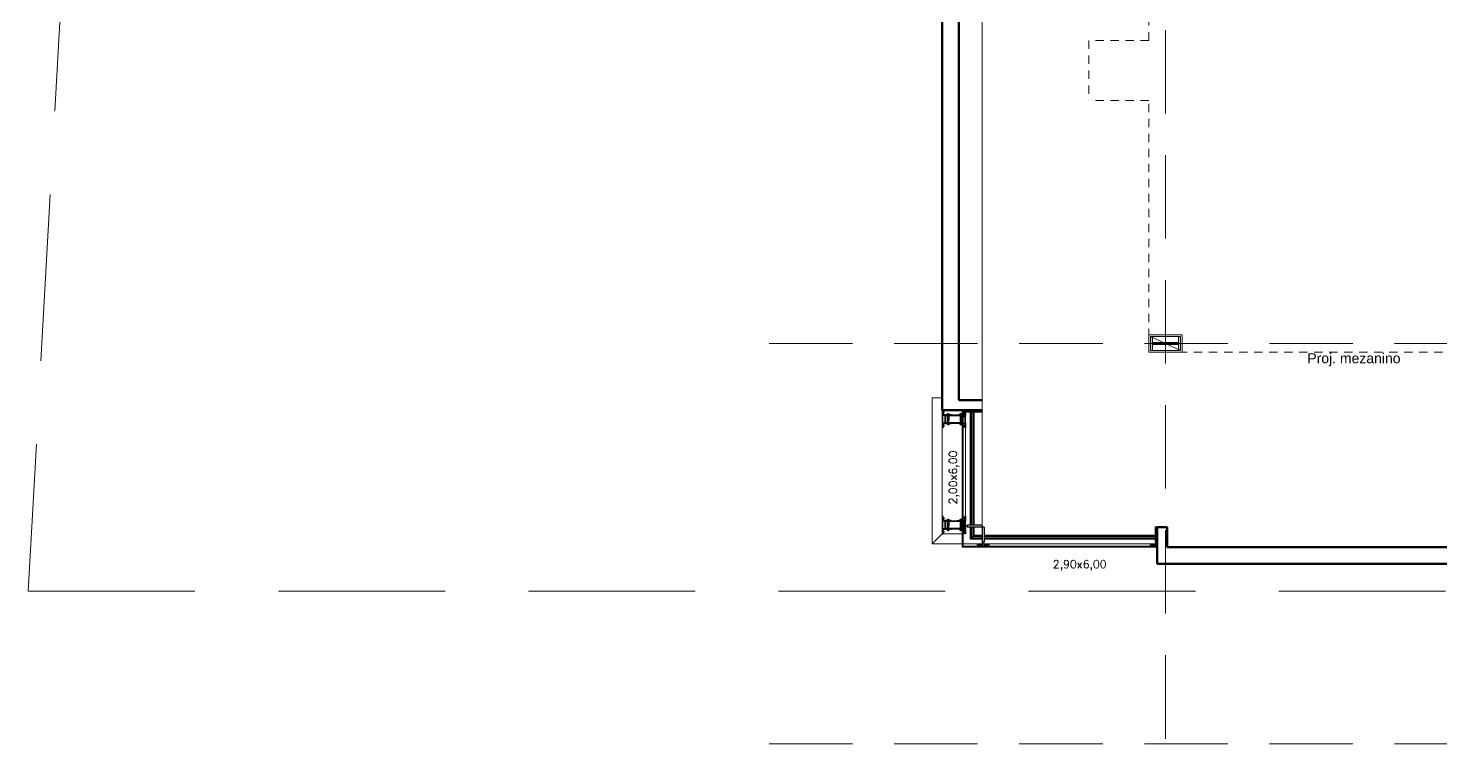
# Model space of a CAD drawing. Header units: millimetres. Extents: x 705 to 840, y 133 to 501.
# Drawn here: x 712.14 to 733.32, y 329.89 to 340.62 of the extents above; entities that cross this region are included whole.
import ezdxf

# ---------------------------------------------------------------- set-up
doc = ezdxf.new("R2010")
doc.units = ezdxf.units.MM
doc.header["$LTSCALE"] = 10
doc.linetypes.add('DASHED2', pattern=[0.375, 0.25, -0.125])
doc.linetypes.add('HIDDEN2', pattern=[0.1875, 0.125, -0.0625])
doc.layers.get('0').update_dxf_attribs({"color": 90})
doc.layers.add('ACCESORIO', color=90, linetype='Continuous')
doc.layers.add('VIDRO', color=140, linetype='Continuous')
for name, color, linetype, lineweight in [('CINZA', 252, 'Continuous', 13), ('cinza 03', 252, 'Continuous', 13), ('COTA', 90, 'Continuous', 9), ('HACHT', 90, 'Continuous', 9), ('linha estutura', 252, 'Continuous', 13), ('PAREDES 2', 50, 'Continuous', 50), ('Pilares', 16, 'Continuous', 20), ('pn 02', 16, 'Continuous', 20), ('PN-01', 90, 'Continuous', 13), ('PN-03', 180, 'Continuous', 30), ('recuos', 16, 'Continuous', 20), ('texto', 16, 'Continuous', 20)]:
    doc.layers.add(name, color=color, linetype=linetype, lineweight=lineweight)
doc.styles.get("Standard").update_dxf_attribs({"font": 'simplex.shx'})

# ---------------------------------------------------------------- blocks, each defined once
blk = doc.blocks.new('BLO253')
blk.add_lwpolyline([(39.6, 2, -0.4142136), (40.6, 1, 0.4142136), (41.6, 0), (91.5, 0, 0.4142136), (92.5, 1), (92.5, 4, 0.4142136), (91.5, 5), (49.6, 5, -0.4142136), (44.6, 10), (44.6, 89, 0.4142136), (43.6, 90), (41.6, 90, 0.4142136), (40.6, 89), (40.6, 6.5, -0.4142136), (39.1, 5), (-39.1, 5, -0.4142136), (-40.6, 6.5), (-40.6, 89, 0.4142136), (-41.6, 90), (-43.6, 90, 0.4142136), (-44.6, 89), (-44.6, 10, -0.4142136), (-49.6, 5), (-91.5, 5, 0.4142136), (-92.5, 4), (-92.5, 1, 0.4142136), (-91.5, 0), (-41.6, 0, 0.4142136), (-40.6, 1, -0.4142136), (-39.6, 2)], format="xyb", close=True)
blk = doc.blocks.new('CAB-BUL')
for p, q in [((-6, 11), (6, 11)), ((-4, 2), (-4, 9)), ((-4, 1), (-4, 2)), ((4, 2), (4, 9)), ((4, 1), (4, 2))]:
    blk.add_line(p, q)
blk.add_lwpolyline([(-9, 1), (9, 1), (9, 0), (-9, 0)], close=True)
blk.add_lwpolyline([(8, 9, 0.888889), (4, 9, 0.50025), (-4, 9, 0.88987), (-8, 9), (-8, 2), (8, 2)], format="xyb", close=True)
blk = doc.blocks.new('TUERCA')
for p, q in [((-7, -2), (7, -2)), ((7, -10), (-7, -10)), ((-5, -11), (3, -10)), ((-5, -12), (4, -11)), ((-5, -13), (4, -12)), ((-5, -14), (4, -13)), ((-5, -16), (4, -14)), ((-4, -8), (-4, -3)), ((-3, -16), (4, -16)), ((4, -3), (4, -8))]:
    blk.add_line(p, q)
blk.add_lwpolyline([(-9, 0), (9, 0), (9, -2), (-9, -2)], close=True)
blk.add_lwpolyline([(-4, -8, -0.666895), (-9, -8), (-9, -3, -0.666895), (-4, -3, -0.349005), (4, -3, -0.666667), (9, -3), (9, -8, -0.666667), (4, -8, -0.349005)], format="xyb", close=True)
blk.add_lwpolyline([(-4, -10), (-3, -10), (-5, -11), (-3, -11), (-5, -12), (-3, -12), (-5, -13), (-3, -14), (-5, -14), (-3, -15), (-5, -16), (-3, -16), (3, -16), (4, -16), (3, -15), (4, -14), (3, -14), (4, -13), (3, -13), (4, -12), (3, -11), (4, -11), (3, -10), (4, -10)])
blk = doc.blocks.new('fixação madeira')
at = {"layer": 'ACCESORIO'}
for p, q in [((-0.052, -0.063), (-0.05, -0.076)), ((-0.05, -0.063), (-0.048, -0.076)), ((-0.048, -0.063), (-0.047, -0.076)), ((-0.047, -0.063), (-0.045, -0.076)), ((-0.045, -0.063), (-0.043, -0.076)), ((-0.043, -0.063), (-0.041, -0.076)), ((-0.041, -0.063), (-0.039, -0.076)), ((-0.039, -0.063), (-0.038, -0.076)), ((-0.038, -0.063), (-0.036, -0.076)), ((-0.036, -0.063), (-0.034, -0.076)), ((-0.034, -0.063), (-0.032, -0.076)), ((-0.032, -0.063), (-0.03, -0.076)), ((-0.03, -0.063), (-0.029, -0.076)), ((-0.029, -0.063), (-0.027, -0.076)), ((-0.027, -0.063), (-0.025, -0.076)), ((-0.025, -0.063), (-0.023, -0.076)), ((-0.023, -0.063), (-0.021, -0.076)), ((-0.021, -0.063), (-0.02, -0.076)), ((-0.02, -0.063), (-0.018, -0.076)), ((-0.018, -0.063), (-0.016, -0.076)), ((-0.016, -0.063), (-0.014, -0.076)), ((-0.014, -0.063), (-0.012, -0.076)), ((-0.012, -0.076), (-0.012, -0.063)), ((-0.052, -0.251), (-0.05, -0.264)), ((-0.05, -0.251), (-0.048, -0.264)), ((-0.048, -0.251), (-0.047, -0.264)), ((-0.047, -0.251), (-0.045, -0.264)), ((-0.045, -0.251), (-0.043, -0.264)), ((-0.043, -0.251), (-0.041, -0.264)), ((-0.041, -0.251), (-0.039, -0.264)), ((-0.039, -0.251), (-0.038, -0.264)), ((-0.038, -0.251), (-0.036, -0.264)), ((-0.036, -0.251), (-0.034, -0.264)), ((-0.034, -0.251), (-0.032, -0.264)), ((-0.032, -0.251), (-0.03, -0.264)), ((-0.03, -0.251), (-0.029, -0.264)), ((-0.029, -0.251), (-0.027, -0.264)), ((-0.027, -0.251), (-0.025, -0.264)), ((-0.025, -0.251), (-0.023, -0.264)), ((-0.023, -0.251), (-0.021, -0.264)), ((-0.021, -0.251), (-0.02, -0.264)), ((-0.02, -0.251), (-0.018, -0.264)), ((-0.018, -0.251), (-0.016, -0.264)), ((-0.016, -0.251), (-0.014, -0.264)), ((-0.014, -0.251), (-0.012, -0.264)), ((-0.012, -0.264), (-0.012, -0.251))]:
    blk.add_line(p, q, dxfattribs=at)
for points in [[(-0.06, -0.034), (0.057, -0.034), (0.057, -0.308), (-0.06, -0.308)], [(-0.052, -0.042), (0.049, -0.042), (0.049, -0.3), (-0.052, -0.3)]]:
    blk.add_lwpolyline(points, close=True, dxfattribs=at)
for points in [[(0.049, -0.063), (-0.014, -0.063), (-0.015, -0.066), (-0.016, -0.063), (-0.017, -0.066), (-0.018, -0.063), (-0.018, -0.066), (-0.02, -0.063), (-0.02, -0.066), (-0.021, -0.063), (-0.022, -0.066), (-0.023, -0.063), (-0.024, -0.066), (-0.025, -0.063), (-0.026, -0.066), (-0.027, -0.063), (-0.027, -0.066), (-0.029, -0.063), (-0.029, -0.066), (-0.03, -0.063), (-0.031, -0.066), (-0.032, -0.063), (-0.033, -0.066), (-0.034, -0.063), (-0.035, -0.066), (-0.036, -0.063), (-0.036, -0.066), (-0.038, -0.063), (-0.038, -0.066), (-0.039, -0.063), (-0.04, -0.066), (-0.041, -0.063), (-0.042, -0.066), (-0.043, -0.063), (-0.044, -0.066), (-0.045, -0.063), (-0.045, -0.066), (-0.047, -0.063), (-0.047, -0.066), (-0.048, -0.063), (-0.049, -0.066), (-0.05, -0.063), (-0.051, -0.066), (-0.052, -0.063)], [(-0.052, -0.076), (-0.051, -0.074), (-0.05, -0.076), (-0.05, -0.074), (-0.048, -0.076), (-0.048, -0.074), (-0.047, -0.076), (-0.046, -0.074), (-0.045, -0.076), (-0.044, -0.074), (-0.043, -0.076), (-0.042, -0.074), (-0.041, -0.076), (-0.041, -0.074), (-0.039, -0.076), (-0.039, -0.074), (-0.038, -0.076), (-0.037, -0.074), (-0.036, -0.076), (-0.035, -0.074), (-0.034, -0.076), (-0.033, -0.074), (-0.032, -0.076), (-0.032, -0.074), (-0.03, -0.076), (-0.03, -0.074), (-0.029, -0.076), (-0.028, -0.074), (-0.027, -0.076), (-0.026, -0.074), (-0.025, -0.076), (-0.024, -0.074), (-0.023, -0.076), (-0.023, -0.074), (-0.021, -0.076), (-0.021, -0.074), (-0.02, -0.076), (-0.019, -0.074), (-0.018, -0.076), (-0.017, -0.074), (-0.016, -0.076), (-0.015, -0.074), (-0.014, -0.076), (-0.014, -0.074), (-0.012, -0.076), (0.049, -0.076)], [(0.049, -0.251), (-0.014, -0.251), (-0.015, -0.253), (-0.016, -0.251), (-0.017, -0.253), (-0.018, -0.251), (-0.018, -0.253), (-0.02, -0.251), (-0.02, -0.253), (-0.021, -0.251), (-0.022, -0.253), (-0.023, -0.251), (-0.024, -0.253), (-0.025, -0.251), (-0.026, -0.253), (-0.027, -0.251), (-0.027, -0.253), (-0.029, -0.251), (-0.029, -0.253), (-0.03, -0.251), (-0.031, -0.253), (-0.032, -0.251), (-0.033, -0.253), (-0.034, -0.251), (-0.035, -0.253), (-0.036, -0.251), (-0.036, -0.253), (-0.038, -0.251), (-0.038, -0.253), (-0.039, -0.251), (-0.04, -0.253), (-0.041, -0.251), (-0.042, -0.253), (-0.043, -0.251), (-0.044, -0.253), (-0.045, -0.251), (-0.045, -0.253), (-0.047, -0.251), (-0.047, -0.253), (-0.048, -0.251), (-0.049, -0.253), (-0.05, -0.251), (-0.051, -0.253), (-0.052, -0.251)], [(-0.052, -0.264), (-0.051, -0.262), (-0.05, -0.264), (-0.05, -0.262), (-0.048, -0.264), (-0.048, -0.262), (-0.047, -0.264), (-0.046, -0.262), (-0.045, -0.264), (-0.044, -0.262), (-0.043, -0.264), (-0.042, -0.262), (-0.041, -0.264), (-0.041, -0.262), (-0.039, -0.264), (-0.039, -0.262), (-0.038, -0.264), (-0.037, -0.262), (-0.036, -0.264), (-0.035, -0.262), (-0.034, -0.264), (-0.033, -0.262), (-0.032, -0.264), (-0.032, -0.262), (-0.03, -0.264), (-0.03, -0.262), (-0.029, -0.264), (-0.028, -0.262), (-0.027, -0.264), (-0.026, -0.262), (-0.025, -0.264), (-0.024, -0.262), (-0.023, -0.264), (-0.023, -0.262), (-0.021, -0.264), (-0.021, -0.262), (-0.02, -0.264), (-0.019, -0.262), (-0.018, -0.264), (-0.017, -0.262), (-0.016, -0.264), (-0.015, -0.262), (-0.014, -0.264), (-0.014, -0.262), (-0.012, -0.264), (0.049, -0.264)]]:
    blk.add_lwpolyline(points, dxfattribs=at)
at = {"layer": 'ACCESORIO', "xscale": 0.001440000000002328, "yscale": 0.001440000000002328, "zscale": 0.00144, "rotation": 180}
blk.add_blockref('BLO253', (-0.001, 0.001), dxfattribs=at)
at = {"layer": 'ACCESORIO', "linetype": 'Continuous', "xscale": 0.001440000000002328, "yscale": 0.001440000000002328, "zscale": 0.00144}
for name, p, rotation in [('CAB-BUL', (-0.105, -0.006), 180), ('TUERCA', (-0.066, -0.07), 270), ('CAB-BUL', (0.063, -0.07), 270), ('CAB-BUL', (0.1, -0.006), 180), ('CAB-BUL', (0.063, -0.258), 270)]:
    blk.add_blockref(name, p, dxfattribs=dict(at, rotation=rotation))
at = {"layer": 'ACCESORIO', "xscale": -0.001440000000002328, "yscale": 0.001440000000002328, "zscale": 0.00144}
blk.add_blockref('BLO253', (-0.001, -0.345), dxfattribs=at)
at = {"layer": 'ACCESORIO', "linetype": 'Continuous', "xscale": -0.001440000000002328, "yscale": 0.001440000000002328, "zscale": 0.00144}
for p in [(-0.105, -0.338), (0.1, -0.338)]:
    blk.add_blockref('CAB-BUL', p, dxfattribs=at)
at = {"layer": 'ACCESORIO', "color": 252, "linetype": 'Continuous', "xscale": 0.001440000000002328, "yscale": 0.001440000000002328, "zscale": 0.00144, "rotation": 270}
blk.add_blockref('TUERCA', (-0.066, -0.258), dxfattribs=at)

msp = doc.modelspace()

# ---------------------------------------------------------------- hatches: boundary and pattern name
at = {"layer": 'Pilares'}
msp.add_hatch(color=256, dxfattribs=at).paths.add_polyline_path([(728.966, 335.992), (728.966, 335.782), (728.996, 335.782), (728.996, 335.872), (729.386, 335.872), (729.386, 335.782), (729.416, 335.782), (729.416, 335.992), (729.386, 335.992), (729.386, 335.902), (728.996, 335.902), (728.996, 335.992)])

# ---------------------------------------------------------------- linework, layer by layer
at = {"layer": 'CINZA'}
for p, q in [((726.264, 334.857), (726.264, 333.167)), ((726.279, 334.857), (726.279, 333.167)), ((726.298, 334.857), (726.298, 333.167)), ((726.313, 334.857), (726.313, 333.167)), ((726.264, 333.137), (726.264, 332.96)), ((726.441, 332.96), (726.264, 332.96)), ((726.279, 333.137), (726.279, 332.975)), ((726.441, 332.975), (726.279, 332.975)), ((726.298, 333.137), (726.298, 332.994)), ((726.441, 332.994), (726.298, 332.994)), ((726.313, 333.137), (726.313, 333.009)), ((726.441, 333.009), (726.313, 333.009)), ((729.036, 333.009), (726.471, 333.009)), ((729.036, 332.994), (726.471, 332.994)), ((729.036, 332.975), (726.471, 332.975)), ((729.036, 332.96), (726.471, 332.96))]:
    msp.add_line(p, q, dxfattribs=at)
at = {"layer": 'cinza 03', "linetype": 'HIDDEN2', "ltscale": 0.1}
for p, q in [((728.941, 341.457), (728.941, 340.432)), ((728.041, 340.432), (728.041, 339.532)), ((728.941, 340.432), (728.041, 340.432)), ((728.041, 340.432), (728.041, 339.532)), ((728.941, 339.532), (728.041, 339.532)), ((728.941, 335.757), (728.941, 339.532)), ((728.941, 335.757), (753.191, 335.757))]:
    msp.add_line(p, q, dxfattribs=at)
at = {"layer": 'cinza 03'}
msp.add_line((726.318, 333.014), (726.258, 332.954), dxfattribs=at)
at = {"layer": 'HACHT'}
for p, q in [((726.152, 334.863), (726.152, 334.88)), ((726.191, 334.863), (726.191, 333.265)), ((726.258, 334.857), (726.258, 333.167)), ((726.318, 334.857), (726.318, 333.167)), ((726.152, 333.143), (726.152, 333.16)), ((726.258, 333.137), (726.258, 332.954)), ((726.441, 332.954), (726.258, 332.954)), ((726.318, 333.137), (726.318, 333.014)), ((726.441, 333.014), (726.318, 333.014)), ((729.036, 333.014), (726.471, 333.014)), ((729.036, 332.954), (726.471, 332.954)), ((726.464, 332.848), (726.447, 332.848)), ((729.059, 332.848), (729.042, 332.848))]:
    msp.add_line(p, q, dxfattribs=at)
at = {"layer": 'linha estutura', "linetype": 'DASHED2', "ltscale": 0.5}
for p, q in [((729.191, 329.963), (729.191, 359.116)), ((723.247, 335.887), (770.918, 335.887)), ((723.247, 329.887), (770.918, 329.887))]:
    msp.add_line(p, q, dxfattribs=at)
at = {"layer": 'PAREDES 2'}
for p, q in [((725.841, 341.037), (725.841, 334.887)), ((726.091, 340.887), (726.091, 335.037)), ((725.841, 334.887), (726.441, 334.887)), ((726.091, 335.037), (726.441, 335.037)), ((729.066, 332.587), (729.066, 333.137)), ((729.216, 333.137), (729.066, 333.137)), ((729.216, 332.837), (729.216, 333.137)), ((729.216, 332.837), (735.066, 332.837)), ((729.066, 332.587), (735.316, 332.587))]:
    msp.add_line(p, q, dxfattribs=at)
at = {"layer": 'Pilares'}
for p, q in [((728.941, 336.017), (728.941, 335.757)), ((728.941, 336.017), (729.441, 336.017)), ((728.966, 335.992), (729.416, 335.992)), ((729.416, 335.782), (728.966, 335.992)), ((729.441, 336.017), (729.441, 335.757)), ((728.941, 335.757), (729.441, 335.757)), ((728.966, 335.782), (729.416, 335.782))]:
    msp.add_line(p, q, dxfattribs=at)
at = {"layer": 'Pilares', "linetype": 'Continuous'}
for p, q in [((728.996, 335.902), (728.996, 335.992)), ((728.996, 335.902), (729.386, 335.902)), ((729.386, 335.902), (729.386, 335.992)), ((728.996, 335.782), (728.996, 335.872)), ((728.996, 335.872), (729.386, 335.872)), ((729.386, 335.782), (729.386, 335.872))]:
    msp.add_line(p, q, dxfattribs=at)
for points in [[(728.996, 335.992), (728.966, 335.992), (728.966, 335.782), (728.996, 335.782)], [(729.386, 335.782), (729.416, 335.782), (729.416, 335.992), (729.386, 335.992)]]:
    msp.add_lwpolyline(points, dxfattribs=at)
at = {"layer": 'pn 02'}
for p, q in [((725.691, 332.885), (725.691, 335.075)), ((725.691, 335.075), (725.841, 335.075)), ((725.841, 333.035), (725.841, 335.075)), ((725.841, 333.035), (725.691, 332.885)), ((726.191, 333.035), (725.841, 333.035)), ((726.191, 332.885), (725.691, 332.885))]:
    msp.add_line(p, q, dxfattribs=at)
at = {"layer": 'PN-01'}
for p, q in [((726.441, 340.887), (726.441, 332.887)), ((726.213, 334.88), (726.152, 334.88)), ((726.213, 334.863), (726.152, 334.863)), ((726.171, 334.782), (726.171, 334.863)), ((726.177, 334.838), (726.171, 334.838)), ((726.177, 334.782), (726.177, 334.863)), ((726.183, 334.825), (726.183, 334.863)), ((726.183, 334.838), (726.189, 334.838)), ((726.189, 334.782), (726.189, 334.863)), ((726.177, 334.809), (726.137, 334.809)), ((726.148, 334.813), (726.142, 334.816)), ((726.147, 334.812), (726.142, 334.814)), ((726.177, 334.81), (726.142, 334.81)), ((726.177, 334.808), (726.142, 334.808)), ((726.147, 334.806), (726.142, 334.803)), ((726.148, 334.805), (726.142, 334.802)), ((726.177, 334.808), (726.143, 334.808)), ((726.152, 334.812), (726.147, 334.812)), ((726.152, 334.806), (726.147, 334.806)), ((726.152, 334.813), (726.148, 334.813)), ((726.152, 334.805), (726.148, 334.805)), ((726.158, 334.824), (726.152, 334.824)), ((726.158, 334.793), (726.152, 334.793)), ((726.162, 334.817), (726.158, 334.824)), ((726.162, 334.8), (726.158, 334.793)), ((726.171, 334.817), (726.162, 334.817)), ((726.171, 334.8), (726.162, 334.8)), ((726.177, 334.824), (726.171, 334.824)), ((726.177, 334.794), (726.171, 334.794)), ((726.177, 334.782), (726.171, 334.782)), ((726.183, 334.817), (726.177, 334.821)), ((726.183, 334.8), (726.177, 334.796)), ((726.179, 334.797), (726.179, 334.82)), ((726.18, 334.798), (726.18, 334.819)), ((726.181, 334.799), (726.181, 334.818)), ((726.183, 334.792), (726.183, 334.825)), ((726.183, 334.782), (726.183, 334.792)), ((726.183, 334.782), (726.189, 334.782)), ((726.177, 333.215), (726.137, 333.215)), ((726.148, 333.219), (726.142, 333.222)), ((726.147, 333.218), (726.142, 333.22)), ((726.177, 333.216), (726.142, 333.216)), ((726.177, 333.214), (726.142, 333.214)), ((726.147, 333.212), (726.142, 333.21)), ((726.148, 333.211), (726.142, 333.208)), ((726.177, 333.216), (726.143, 333.216)), ((726.152, 333.218), (726.147, 333.218)), ((726.152, 333.212), (726.147, 333.212)), ((726.152, 333.219), (726.148, 333.219)), ((726.152, 333.211), (726.148, 333.211)), ((726.158, 333.231), (726.152, 333.231)), ((726.158, 333.2), (726.152, 333.2)), ((726.213, 333.16), (726.152, 333.16)), ((726.213, 333.143), (726.152, 333.143)), ((726.162, 333.224), (726.158, 333.231)), ((726.162, 333.207), (726.158, 333.2)), ((726.171, 333.224), (726.162, 333.224)), ((726.171, 333.207), (726.162, 333.207)), ((726.177, 333.241), (726.171, 333.241)), ((726.171, 333.241), (726.171, 333.16)), ((726.177, 333.23), (726.171, 333.23)), ((726.177, 333.2), (726.171, 333.2)), ((726.177, 333.186), (726.171, 333.186)), ((726.171, 333.062), (726.171, 333.143)), ((726.177, 333.241), (726.177, 333.16)), ((726.183, 333.224), (726.177, 333.228)), ((726.183, 333.207), (726.177, 333.203)), ((726.177, 333.062), (726.177, 333.143)), ((726.179, 333.226), (726.179, 333.204)), ((726.18, 333.226), (726.18, 333.205)), ((726.181, 333.225), (726.181, 333.205)), ((726.183, 333.241), (726.189, 333.241)), ((726.183, 333.241), (726.183, 333.232)), ((726.183, 333.232), (726.183, 333.198)), ((726.183, 333.198), (726.183, 333.16)), ((726.183, 333.186), (726.189, 333.186)), ((726.183, 333.105), (726.183, 333.143)), ((726.189, 333.241), (726.189, 333.16)), ((726.189, 333.062), (726.189, 333.143)), ((726.177, 333.089), (726.137, 333.089)), ((726.148, 333.093), (726.142, 333.096)), ((726.147, 333.092), (726.142, 333.094)), ((726.177, 333.09), (726.142, 333.09)), ((726.177, 333.088), (726.142, 333.088)), ((726.147, 333.086), (726.142, 333.083)), ((726.148, 333.085), (726.142, 333.082)), ((726.177, 333.088), (726.143, 333.088)), ((726.152, 333.092), (726.147, 333.092)), ((726.152, 333.086), (726.147, 333.086)), ((726.152, 333.093), (726.148, 333.093)), ((726.152, 333.085), (726.148, 333.085)), ((726.158, 333.104), (726.152, 333.104)), ((726.158, 333.073), (726.152, 333.073)), ((726.162, 333.097), (726.158, 333.104)), ((726.162, 333.08), (726.158, 333.073)), ((726.171, 333.097), (726.162, 333.097)), ((726.171, 333.08), (726.162, 333.08)), ((726.177, 333.118), (726.171, 333.118)), ((726.177, 333.104), (726.171, 333.104)), ((726.177, 333.074), (726.171, 333.074)), ((726.177, 333.062), (726.171, 333.062)), ((726.183, 333.097), (726.177, 333.101)), ((726.183, 333.08), (726.177, 333.076)), ((726.179, 333.077), (726.179, 333.1)), ((726.18, 333.078), (726.18, 333.099)), ((726.181, 333.079), (726.181, 333.098)), ((726.183, 333.118), (726.189, 333.118)), ((726.183, 333.072), (726.183, 333.105)), ((726.183, 333.062), (726.183, 333.072)), ((726.183, 333.062), (726.189, 333.062)), ((726.191, 332.885), (729.066, 332.885)), ((726.366, 332.879), (726.366, 332.885)), ((726.366, 332.885), (726.447, 332.885)), ((726.366, 332.879), (726.376, 332.879)), ((726.366, 332.873), (726.366, 332.867)), ((726.366, 332.873), (726.447, 332.873)), ((726.366, 332.867), (726.447, 332.867)), ((726.376, 332.879), (726.409, 332.879)), ((726.384, 332.858), (726.377, 332.854)), ((726.377, 332.854), (726.377, 332.848)), ((726.378, 332.873), (726.378, 332.867)), ((726.384, 332.879), (726.38, 332.873)), ((726.381, 332.875), (726.404, 332.875)), ((726.382, 332.876), (726.403, 332.876)), ((726.383, 332.877), (726.402, 332.877)), ((726.384, 332.867), (726.384, 332.858)), ((726.389, 332.844), (726.386, 332.838)), ((726.39, 332.843), (726.387, 332.838)), ((726.389, 332.848), (726.389, 332.844)), ((726.39, 332.848), (726.39, 332.843)), ((726.391, 332.873), (726.391, 332.839)), ((726.391, 332.873), (726.391, 332.838)), ((726.393, 332.873), (726.393, 332.833)), ((726.394, 332.873), (726.394, 332.838)), ((726.396, 332.848), (726.396, 332.843)), ((726.396, 332.843), (726.398, 332.838)), ((726.397, 332.848), (726.397, 332.844)), ((726.397, 332.844), (726.399, 332.838)), ((726.401, 332.879), (726.405, 332.873)), ((726.401, 332.867), (726.401, 332.858)), ((726.401, 332.858), (726.408, 332.854)), ((726.408, 332.873), (726.408, 332.867)), ((726.408, 332.854), (726.408, 332.848)), ((726.409, 332.879), (726.447, 332.879)), ((726.422, 332.879), (726.422, 332.885)), ((726.422, 332.873), (726.422, 332.867)), ((726.447, 332.909), (726.447, 332.848)), ((726.464, 332.909), (726.464, 332.848)), ((726.545, 332.885), (726.464, 332.885)), ((726.502, 332.879), (726.464, 332.879)), ((726.545, 332.873), (726.464, 332.873)), ((726.545, 332.867), (726.464, 332.867)), ((726.49, 332.879), (726.49, 332.885)), ((726.49, 332.873), (726.49, 332.867)), ((726.536, 332.879), (726.502, 332.879)), ((726.504, 332.873), (726.504, 332.867)), ((726.511, 332.858), (726.504, 332.854)), ((726.504, 332.854), (726.504, 332.848)), ((726.511, 332.879), (726.507, 332.873)), ((726.53, 332.875), (726.508, 332.875)), ((726.529, 332.877), (726.509, 332.877)), ((726.53, 332.876), (726.509, 332.876)), ((726.511, 332.867), (726.511, 332.858)), ((726.515, 332.844), (726.512, 332.838)), ((726.516, 332.843), (726.514, 332.838)), ((726.515, 332.848), (726.515, 332.844)), ((726.516, 332.848), (726.516, 332.843)), ((726.518, 332.873), (726.518, 332.838)), ((726.519, 332.873), (726.519, 332.833)), ((726.52, 332.873), (726.52, 332.839)), ((726.52, 332.873), (726.52, 332.838)), ((726.522, 332.848), (726.522, 332.843)), ((726.522, 332.843), (726.524, 332.838)), ((726.523, 332.848), (726.523, 332.844)), ((726.523, 332.844), (726.526, 332.838)), ((726.528, 332.879), (726.532, 332.873)), ((726.528, 332.867), (726.528, 332.858)), ((726.528, 332.858), (726.535, 332.854)), ((726.534, 332.873), (726.534, 332.867)), ((726.535, 332.854), (726.535, 332.848)), ((726.545, 332.879), (726.536, 332.879)), ((726.545, 332.879), (726.545, 332.885)), ((726.545, 332.873), (726.545, 332.867)), ((728.961, 332.879), (728.961, 332.885)), ((728.961, 332.885), (729.042, 332.885)), ((728.961, 332.879), (728.971, 332.879)), ((728.961, 332.873), (728.961, 332.867)), ((728.961, 332.873), (729.042, 332.873)), ((728.961, 332.867), (729.042, 332.867)), ((728.971, 332.879), (729.004, 332.879)), ((728.979, 332.858), (728.972, 332.854)), ((728.972, 332.854), (728.972, 332.848)), ((728.973, 332.873), (728.973, 332.867)), ((728.979, 332.879), (728.975, 332.873)), ((728.976, 332.875), (728.999, 332.875)), ((728.977, 332.876), (728.998, 332.876)), ((728.978, 332.877), (728.997, 332.877)), ((728.979, 332.867), (728.979, 332.858)), ((728.984, 332.844), (728.981, 332.838)), ((728.985, 332.843), (728.982, 332.838)), ((728.984, 332.848), (728.984, 332.844)), ((728.985, 332.848), (728.985, 332.843)), ((728.986, 332.873), (728.986, 332.839)), ((728.986, 332.873), (728.986, 332.838)), ((728.988, 332.873), (728.988, 332.833)), ((728.989, 332.873), (728.989, 332.838)), ((728.991, 332.848), (728.991, 332.843)), ((728.991, 332.843), (728.993, 332.838)), ((728.992, 332.848), (728.992, 332.844)), ((728.992, 332.844), (728.994, 332.838)), ((728.996, 332.879), (729, 332.873)), ((728.996, 332.867), (728.996, 332.858)), ((728.996, 332.858), (729.003, 332.854)), ((729.003, 332.873), (729.003, 332.867)), ((729.003, 332.854), (729.003, 332.848)), ((729.004, 332.879), (729.042, 332.879)), ((729.017, 332.879), (729.017, 332.885)), ((729.017, 332.873), (729.017, 332.867)), ((729.042, 332.909), (729.042, 332.848)), ((729.059, 332.909), (729.059, 332.848))]:
    msp.add_line(p, q, dxfattribs=at)
at = {"layer": 'PN-03'}
for p, q in [((726.213, 334.857), (726.213, 334.887)), ((726.441, 334.887), (726.213, 334.887)), ((726.441, 334.857), (726.213, 334.857)), ((726.441, 334.857), (726.441, 334.887)), ((726.213, 333.137), (726.213, 333.167)), ((726.441, 333.167), (726.213, 333.167)), ((726.441, 333.137), (726.441, 333.167)), ((726.441, 333.137), (726.213, 333.137)), ((726.471, 333.137), (726.441, 333.137)), ((726.441, 333.137), (726.441, 332.909)), ((726.471, 333.137), (726.471, 332.909)), ((729.066, 333.137), (729.036, 333.137)), ((729.036, 333.137), (729.036, 332.909)), ((729.066, 333.137), (729.066, 332.909)), ((726.471, 332.909), (726.441, 332.909)), ((729.066, 332.909), (729.036, 332.909))]:
    msp.add_line(p, q, dxfattribs=at)
at = {"layer": 'recuos', "linetype": 'DASHED2'}
for p, q in [((713.501, 356.846), (712.137, 332.175)), ((712.137, 332.175), (784.918, 332.175))]:
    msp.add_line(p, q, dxfattribs=at)
at = {"layer": 'VIDRO'}
for p, q in [((726.142, 334.887), (726.142, 332.838)), ((726.152, 334.887), (726.152, 332.848)), ((726.142, 332.838), (729.066, 332.838)), ((726.152, 332.848), (729.066, 332.848))]:
    msp.add_line(p, q, dxfattribs=at)

# ---------------------------------------------------------------- block references
at = {"layer": 'cinza 03', "xscale": -1, "rotation": 270}
for p in [(726.189, 334.756), (726.189, 333.17)]:
    msp.add_blockref('fixação madeira', p, dxfattribs=at)

# ---------------------------------------------------------------- texts
at = {"layer": 'COTA', "insert": (732.014, 335.743), "char_height": 0.15, "width": 4.861, "attachment_point": 2}
msp.add_mtext('{\\fArial|b0|i0|c0|p34;Proj. mezanino}', dxfattribs=at)
at = {"layer": 'texto'}
msp.add_text('2,00x6,00', height=0.12, rotation=90, dxfattribs=at).set_placement((726.062, 333.475))
msp.add_text('2,90x6,00', height=0.12, dxfattribs=at).set_placement((727.499, 332.52))

doc.saveas('drawing.dxf')
